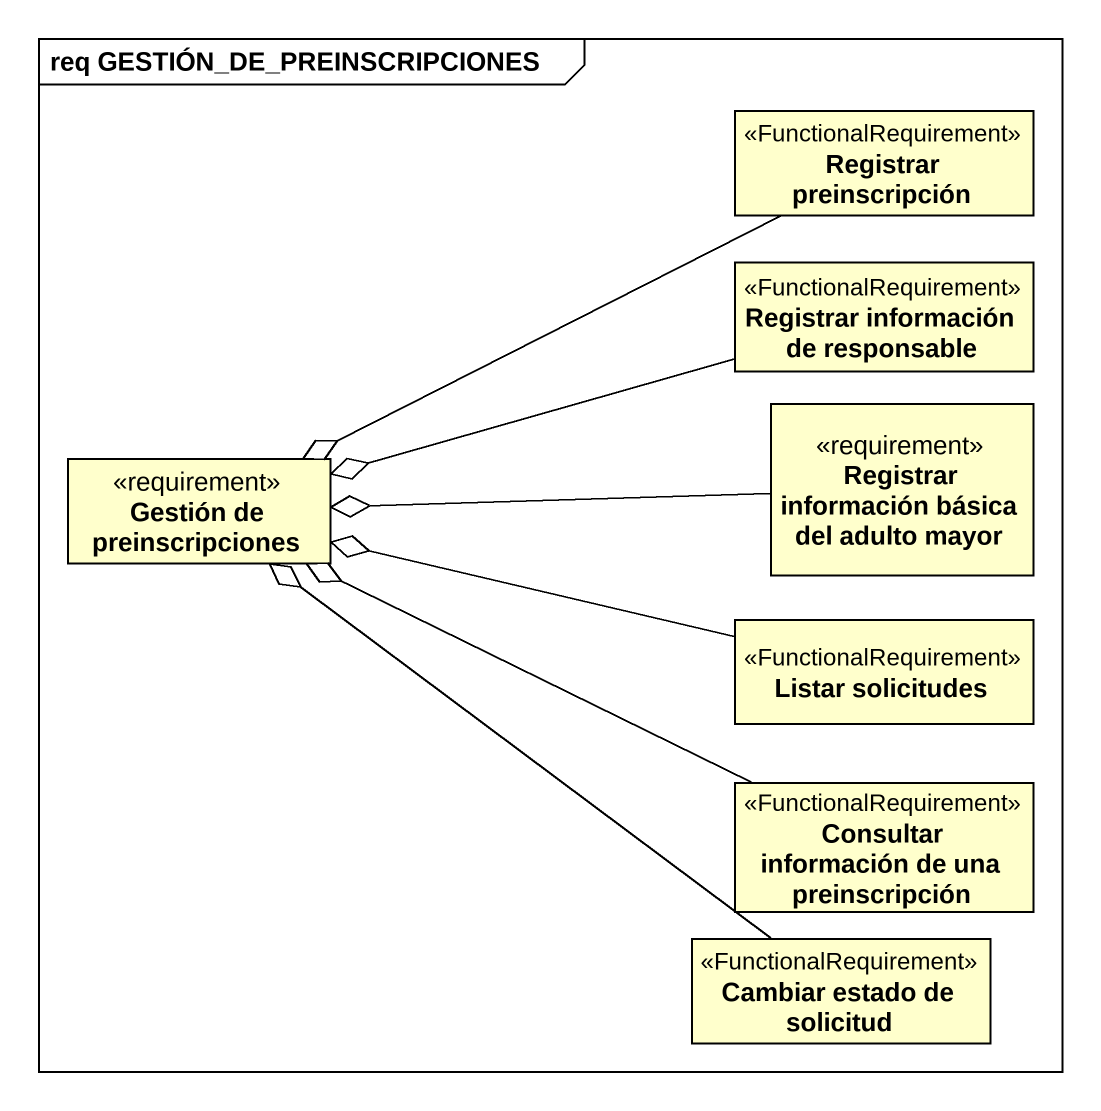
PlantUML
@startuml
mainframe req GESTIÓN_DE_PREINSCRIPCIONES
hide circle
hide empty members
class "Registrar preinscripción" as Registrar_preinscripción <<FunctionalRequirement>>
class "Registrar información de responsable" as Registrar_información_de <<FunctionalRequirement>>
class "Gestión de preinscripciones" as Gestión_de_preinscripciones <<requirement>>
class "Registrar información básica del adulto mayor" as Registrar_información <<requirement>>
class "Listar solicitudes" as Listar_solicitudes <<FunctionalRequirement>>
class "Consultar información de una preinscripción" as Consultar_información_de <<FunctionalRequirement>>
class "Cambiar estado de solicitud" as Cambiar_estado_de_solicitud <<FunctionalRequirement>>
Registrar_preinscripción -left-o Gestión_de_preinscripciones
Registrar_información_de -left-o Gestión_de_preinscripciones
Registrar_información -left-o Gestión_de_preinscripciones
Listar_solicitudes -left-o Gestión_de_preinscripciones
Consultar_información_de -left-o Gestión_de_preinscripciones
Cambiar_estado_de_solicitud -up-o Gestión_de_preinscripciones
@enduml
